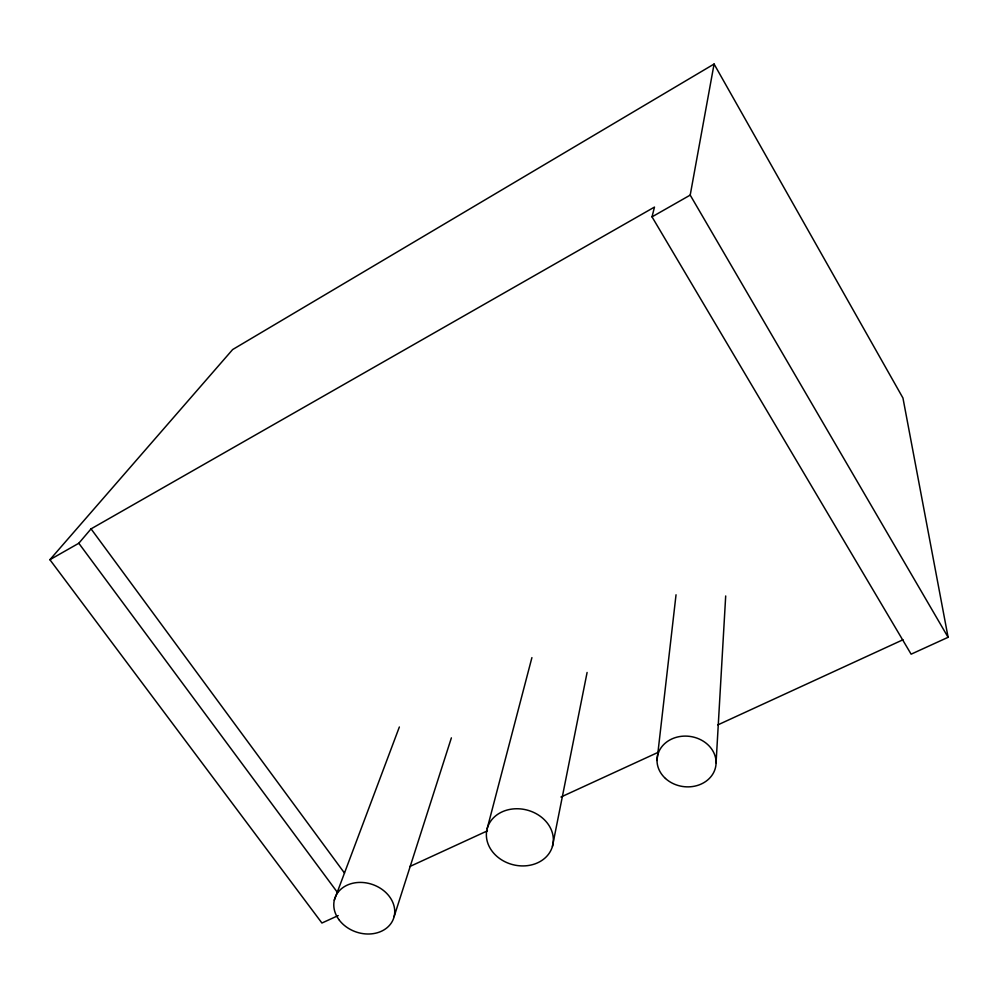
<?xml version="1.0" encoding="UTF-8"?>
<svg xmlns="http://www.w3.org/2000/svg" width="998" height="998" viewBox="0 0 998 998"><rect width="100%" height="100%" fill="white"/><g stroke="black" fill="none" stroke-linecap="round" stroke-linejoin="round"><path stroke-width="1.5" d="M716.077 762.821L725.696 595.968M657.021 760.488L676.033 594.783M49.9 559.703L78.805 543.249L91.055 528.865L654.476 207.085L652.018 216.853L911.124 654.177L948.1 637.298L690.204 195.109L714.081 64.034L232.646 349.55L49.9 559.703L321.917 923.025L338.222 915.578M552.43 846.429A33.82 28.218 14.4 0 0 510.352 809.316A33.82 28.218 14.4 0 0 496.792 856.272A33.82 28.218 14.4 0 0 552.43 846.429L587.098 672.465M487.161 828.677L531.909 657.62M394.135 916.576L451.383 737.859M334.28 900.196L399.362 726.981M652.018 216.853L690.204 195.109M409.716 866.563L487.448 830.823M560.951 797.028L658.468 752.193M717.836 724.897L902.99 639.755M78.805 543.249L337.474 892.474M91.055 528.865L344.51 873.088M714.081 64.034L902.953 398.015L948.1 637.298M338.846 919.557A31.063 25.125 18.9 0 0 391.553 922.614A31.063 25.125 18.9 0 0 362.361 882.469A31.063 25.125 18.9 0 0 338.846 919.557M665.454 778.465A29.603 25.299 7.8 0 0 714.992 769.346A29.603 25.299 7.8 0 0 679.214 736.649A29.603 25.299 7.8 0 0 665.454 778.465"/></g></svg>
